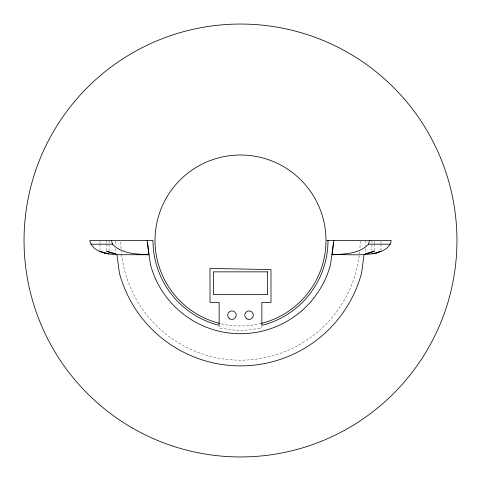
<?xml version="1.0" encoding="UTF-8"?>
<svg xmlns="http://www.w3.org/2000/svg" width="481" height="481" viewBox="0 0 481 481"><rect width="100%" height="100%" fill="white"/><g stroke="black" fill="none" stroke-linecap="round" stroke-linejoin="round"><path stroke-width="0.36" stroke-dasharray="2.4 1.8" d="M381.018 241.209L381.018 243.344M381.018 244.053L381.018 250.457M374.416 241.209L374.416 243.338M374.416 244.047L374.416 250.433M371.927 240.5L371.927 250.89M365.326 240.5L365.326 245.695M365.326 248.659L365.326 252.369M261.874 325.871L261.874 328.078L240.5 330.892L219.126 328.078L219.126 325.871M115.674 241.24L115.674 245.689M115.674 248.653L115.674 252.357M109.073 240.5L109.073 250.89M106.584 240.5L106.584 243.344M106.584 244.059L106.584 250.457M99.982 241.209L99.982 243.344M99.982 244.059L99.982 250.463M261.195 323.454A85.498 85.498 0 0 1 219.805 323.454M360.191 241.24A119.697 119.697 0 0 1 359.914 248.665M359.674 251.653A119.697 119.697 0 0 1 121.326 251.653M121.086 248.665A119.697 119.697 0 0 1 120.809 241.24"/><path stroke-width="0.72" d="M377.272 252.838C362.5 256.151 347.216 254.142 332.203 254.75L333.922 240.5M333.429 242.604L330.531 264.622A93.206 93.206 0 0 1 150.469 264.622L147.078 240.5M364.027 254.702L361.622 272.955A125.397 125.397 0 0 1 119.378 272.955L116.973 254.702C106.992 254.202 92.238 252.146 89.761 240.5L152.994 240.5A87.506 87.506 0 0 0 217.851 325.024L219.126 325.192L219.126 302.357L210.005 302.357L210.005 268.428L270.995 269.582L270.995 302.357L261.874 302.357L261.874 325.192L263.149 325.024A87.506 87.506 0 0 0 328.006 240.5M374.927 253.21C373.677 253.463 370.28 254.215 373.527 253.535C380.85 252.122 390.025 248.857 391.239 240.5L326.852 240.5M332.203 254.75C344.739 254.004 359.349 253.938 368.53 244.186L369.528 240.5M378.012 252.375L381.018 251.166L376.094 252.964M90.717 244.186L112.47 244.186C121.651 253.938 136.261 254.004 148.797 254.75L147.571 242.604M368.53 244.186L390.283 244.186M116.973 254.702L148.797 254.75M104.906 253L109.073 253.86L104.167 252.838L99.982 251.172L104.329 252.838M111.472 240.5L112.47 244.186M219.805 323.454A85.498 85.498 0 0 1 170.184 191.865A85.498 85.498 0 0 1 310.816 191.865A85.498 85.498 0 0 1 261.195 323.454M374.416 251.142L370.502 252.838L365.326 253.854L374.416 251.142M106.644 251.148L110.492 252.838L115.674 253.836L106.644 251.148M267.574 271.849L213.426 271.849L213.426 294.649L267.574 294.649L267.574 271.849M132.275 427.952A216.45 216.45 0 0 0 456.95 240.5A216.45 216.45 0 0 0 132.275 53.048A216.45 216.45 0 0 0 132.275 427.952M229.816 318.885A4.275 4.275 0 0 0 236.225 315.181A4.275 4.275 0 0 0 229.816 311.478A4.275 4.275 0 0 0 229.816 318.885M246.909 318.885A4.275 4.275 0 0 0 253.325 315.181A4.275 4.275 0 0 0 246.909 311.478A4.275 4.275 0 0 0 246.909 318.885"/></g></svg>
